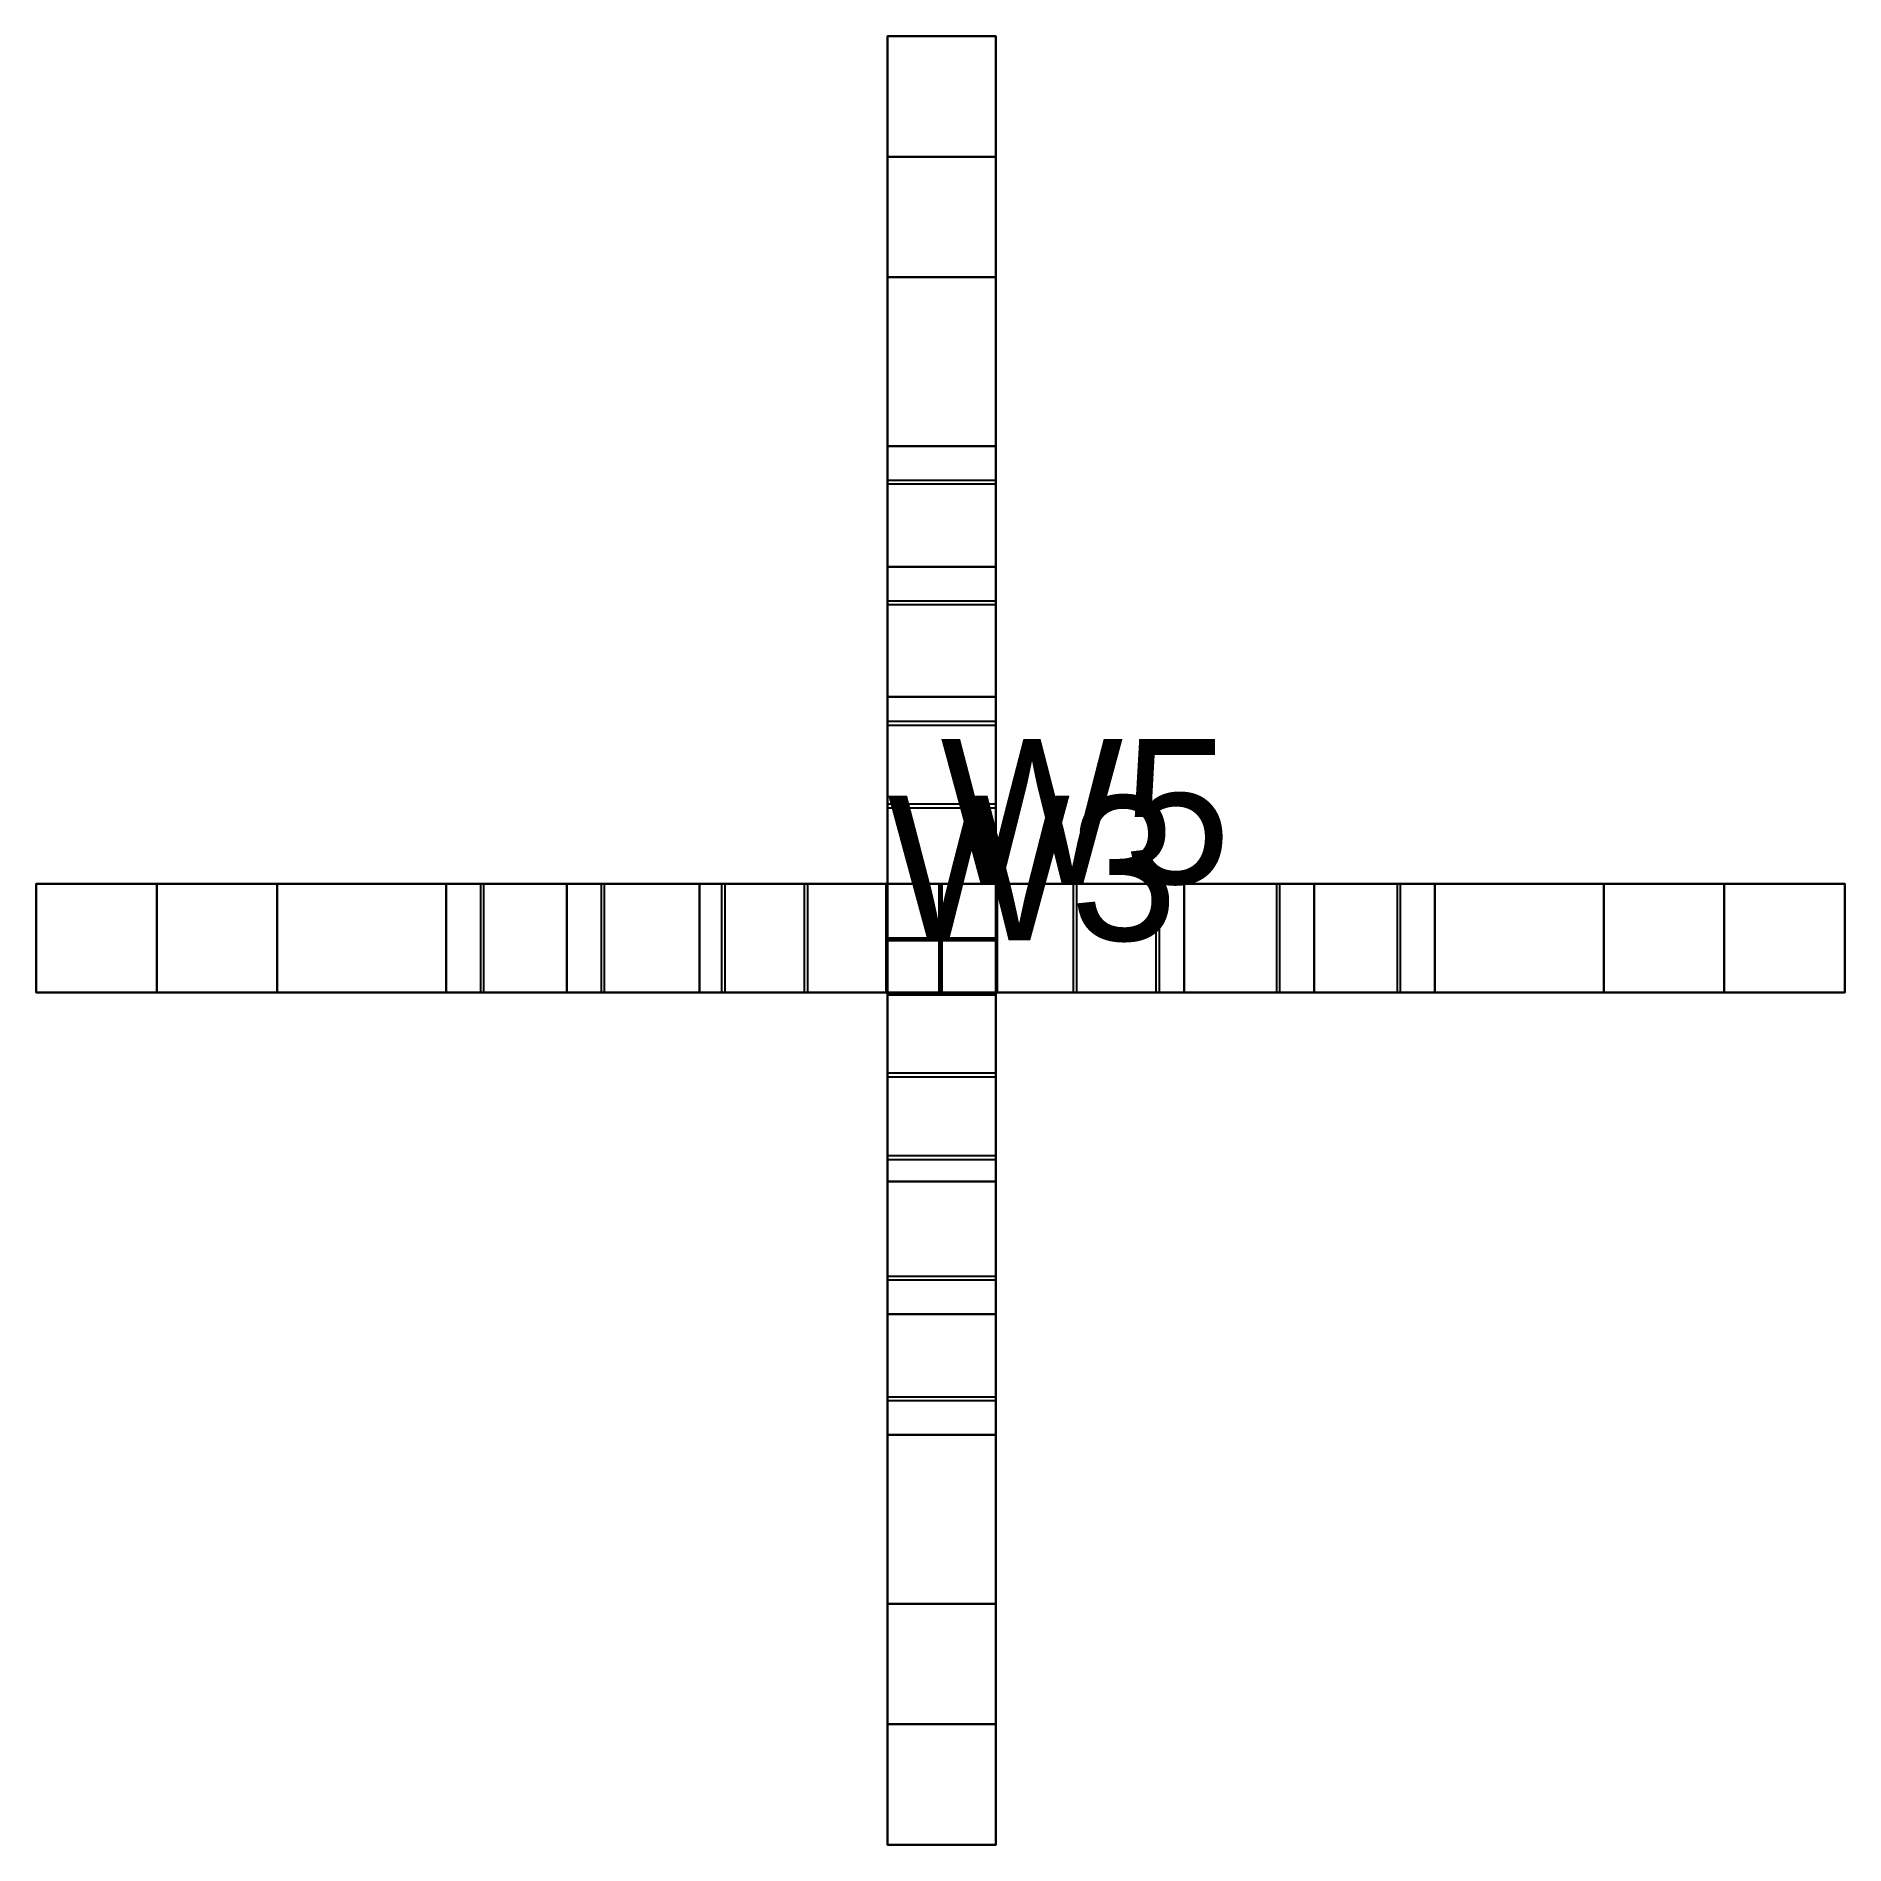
# Model space of a CAD drawing. Extents: x -750 to 750, y -751 to 749.
import ezdxf

# ---------------------------------------------------------------- set-up
doc = ezdxf.new("R2010")
doc.units = 0
doc.layers.add('W1', color=5, linetype='CONTINUOUS')

msp = doc.modelspace()

# ---------------------------------------------------------------- linework, layer by layer
at = {"layer": 'W1'}
for points in [[(-44.5, 749, 300), (-44.5, 749, 440), (45.5, 749, 440), (45.5, 749, 300)], [(-44.5, 711, 300), (-44.5, 711, 440), (-44.5, 749, 440), (-44.5, 749, 300)], [(-44.5, 1, 300), (-44.5, 749, 300), (45.5, 749, 300), (45.5, 1, 300)], [(-44.5, 1, 338), (-44.5, 749, 338), (-44.5, 749, 300), (-44.5, 1, 300)], [(-44.5, 749, 440), (-44.5, 377.68, 700), (45.5, 377.68, 700), (45.5, 749, 440)], [(-44.5, 727.2, 408.87), (-44.5, 355.89, 668.87), (-44.5, 377.68, 700), (-44.5, 749, 440)], [(45.5, 711, 440), (45.5, 711, 300), (45.5, 749, 300), (45.5, 749, 440)], [(45.5, 749, 338), (45.5, 1, 338), (45.5, 1, 300), (45.5, 749, 300)], [(45.5, 355.89, 668.87), (45.5, 727.2, 408.87), (45.5, 749, 440), (45.5, 377.68, 700)], [(-44.5, 649, 700), (-44.5, 649, 840), (45.5, 649, 840), (45.5, 649, 700)], [(-44.5, 611, 700), (-44.5, 611, 840), (-44.5, 649, 840), (-44.5, 649, 700)], [(-44.5, 649, 840), (-44.5, 277.68, 1100), (45.5, 277.68, 1100), (45.5, 649, 840)], [(-44.5, 627.2, 808.87), (-44.5, 255.89, 1068.87), (-44.5, 277.68, 1100), (-44.5, 649, 840)], [(-44.5, 46, 700), (-44.5, 649, 700), (45.5, 649, 700), (45.5, 46, 700)], [(-44.5, 46, 738), (-44.5, 649, 738), (-44.5, 649, 700), (-44.5, 46, 700)], [(45.5, 611, 840), (45.5, 611, 700), (45.5, 649, 700), (45.5, 649, 840)], [(45.5, 255.89, 1068.87), (45.5, 627.2, 808.87), (45.5, 649, 840), (45.5, 277.68, 1100)], [(45.5, 649, 738), (45.5, 46, 738), (45.5, 46, 700), (45.5, 649, 700)], [(-44.5, 46, 1100), (-44.5, 549, 1100), (45.5, 549, 1100), (45.5, 46, 1100)], [(-44.5, 46, 1138), (-44.5, 549, 1138), (-44.5, 549, 1100), (-44.5, 46, 1100)], [(-44.5, 549, 1100), (-44.5, 549, 1240), (45.5, 549, 1240), (45.5, 549, 1100)], [(-44.5, 511, 1100), (-44.5, 511, 1240), (-44.5, 549, 1240), (-44.5, 549, 1100)], [(-44.5, 549, 1240), (-44.5, 177.68, 1500), (45.5, 177.68, 1500), (45.5, 549, 1240)], [(-44.5, 527.2, 1208.87), (-44.5, 155.89, 1468.87), (-44.5, 177.68, 1500), (-44.5, 549, 1240)], [(45.5, 549, 1138), (45.5, 46, 1138), (45.5, 46, 1100), (45.5, 549, 1100)], [(45.5, 511, 1240), (45.5, 511, 1100), (45.5, 549, 1100), (45.5, 549, 1240)], [(45.5, 155.89, 1468.87), (45.5, 527.2, 1208.87), (45.5, 549, 1240), (45.5, 177.68, 1500)], [(-44.5, 46, 1500), (-44.5, 409, 1500), (45.5, 409, 1500), (45.5, 46, 1500)], [(-44.5, 46, 1538), (-44.5, 409, 1538), (-44.5, 409, 1500), (-44.5, 46, 1500)], [(-44.5, 409, 1640), (-44.5, 109.09, 1850), (45.5, 109.09, 1850), (45.5, 409, 1640)], [(-44.5, 387.2, 1608.87), (-44.5, 87.29, 1818.87), (-44.5, 109.09, 1850), (-44.5, 409, 1640)], [(-44.5, 409, 1500), (-44.5, 409, 1640), (45.5, 409, 1640), (45.5, 409, 1500)], [(-44.5, 371, 1500), (-44.5, 371, 1640), (-44.5, 409, 1640), (-44.5, 409, 1500)], [(45.5, 409, 1538), (45.5, 46, 1538), (45.5, 46, 1500), (45.5, 409, 1500)], [(45.5, 87.29, 1818.87), (45.5, 387.2, 1608.87), (45.5, 409, 1640), (45.5, 109.09, 1850)], [(45.5, 371, 1640), (45.5, 371, 1500), (45.5, 409, 1500), (45.5, 409, 1640)], [(-44.5, 380.54, 698), (-44.5, -382.54, 698), (45.5, -382.54, 698), (45.5, 380.54, 698)], [(-44.5, 380.54, 660), (-44.5, -382.54, 660), (-44.5, -382.54, 698), (-44.5, 380.54, 698)], [(45.5, -382.54, 660), (45.5, 380.54, 660), (45.5, 380.54, 698), (45.5, -382.54, 698)], [(-44.5, 46, 1850), (-44.5, 309, 1850), (45.5, 309, 1850), (45.5, 46, 1850)], [(-44.5, 46, 1888), (-44.5, 309, 1888), (-44.5, 309, 1850), (-44.5, 46, 1850)], [(-44.5, 309, 1850), (-44.5, 309, 1989.73), (45.5, 309, 1989.73), (45.5, 309, 1850)], [(-44.5, 271, 1850), (-44.5, 271, 1989.73), (-44.5, 309, 1989.73), (-44.5, 309, 1850)], [(-44.5, 309, 1989.73), (-44.5, 46, 2173.89), (45.5, 46, 2173.89), (45.5, 309, 1989.73)], [(-44.5, 287.2, 1958.61), (-44.5, 24.2, 2142.76), (-44.5, 46, 2173.89), (-44.5, 309, 1989.73)], [(45.5, 309, 1888), (45.5, 46, 1888), (45.5, 46, 1850), (45.5, 309, 1850)], [(45.5, 271, 1989.73), (45.5, 271, 1850), (45.5, 309, 1850), (45.5, 309, 1989.73)], [(45.5, 24.2, 2142.76), (45.5, 287.2, 1958.61), (45.5, 309, 1989.73), (45.5, 46, 2173.89)], [(-44.5, 280.54, 1098), (-44.5, 46, 1098), (45.5, 46, 1098), (45.5, 280.54, 1098)], [(-44.5, 280.54, 1060), (-44.5, 46, 1060), (-44.5, 46, 1098), (-44.5, 280.54, 1098)], [(45.5, 46, 1060), (45.5, 280.54, 1060), (45.5, 280.54, 1098), (45.5, 46, 1098)], [(-44.5, -201), (-44.5, 201), (45.5, 201), (45.5, -201)], [(-44.5, -201, 38), (-44.5, 201, 38), (-44.5, 201), (-44.5, -201)], [(-44.5, 201, 298), (-44.5, 1, 298), (45.5, 1, 298), (45.5, 201, 298)], [(-44.5, 201, 260), (-44.5, 1, 260), (-44.5, 1, 298), (-44.5, 201, 298)], [(-44.5, 201), (-44.5, 201, 300), (45.5, 201, 300), (45.5, 201)], [(-44.5, 163), (-44.5, 163, 300), (-44.5, 201, 300), (-44.5, 201)], [(45.5, 201, 38), (45.5, -201, 38), (45.5, -201), (45.5, 201)], [(45.5, 1, 260), (45.5, 201, 260), (45.5, 201, 298), (45.5, 1, 298)], [(45.5, 163, 300), (45.5, 163), (45.5, 201), (45.5, 201, 300)], [(-44.5, 180.54, 1498), (-44.5, 46, 1498), (45.5, 46, 1498), (45.5, 180.54, 1498)], [(-44.5, 180.54, 1460), (-44.5, 46, 1460), (-44.5, 46, 1498), (-44.5, 180.54, 1498)], [(45.5, 46, 1460), (45.5, 180.54, 1460), (45.5, 180.54, 1498), (45.5, 46, 1498)], [(-44.5, 111.95, 1848), (-44.5, 46, 1848), (45.5, 46, 1848), (45.5, 111.95, 1848)], [(-44.5, 111.95, 1810), (-44.5, 46, 1810), (-44.5, 46, 1848), (-44.5, 111.95, 1848)], [(45.5, 46, 1810), (45.5, 111.95, 1810), (45.5, 111.95, 1848), (45.5, 46, 1848)], [(-44.5, 84, 2173.89), (-44.5, 84, 698), (-44.5, 46, 698), (-44.5, 46, 2173.89)], [(45.5, 84, 698), (45.5, 84, 2173.89), (45.5, 46, 2173.89), (45.5, 46, 698)], [(-750.5, 46, 440), (-750.5, 46, 300), (-750.5, -44, 300), (-750.5, -44, 440)], [(-712.5, 46, 440), (-712.5, 46, 300), (-750.5, 46, 300), (-750.5, 46, 440)], [(-750.5, 46, 300), (-45.5, 46, 300), (-45.5, -44, 300), (-750.5, -44, 300)], [(-750.5, 46, 338), (-45.5, 46, 338), (-45.5, 46, 300), (-750.5, 46, 300)], [(-379.18, 46, 700), (-750.5, 46, 440), (-750.5, -44, 440), (-379.18, -44, 700)], [(-357.39, 46, 668.87), (-728.7, 46, 408.87), (-750.5, 46, 440), (-379.18, 46, 700)], [(-650.5, 46, 700), (649.5, 46, 700), (649.5, -44, 700), (-650.5, -44, 700)], [(-650.5, 46, 738), (649.5, 46, 738), (649.5, 46, 700), (-650.5, 46, 700)], [(-650.5, 46, 840), (-650.5, 46, 700), (-650.5, -44, 700), (-650.5, -44, 840)], [(-612.5, 46, 840), (-612.5, 46, 700), (-650.5, 46, 700), (-650.5, 46, 840)], [(-279.18, 46, 1100), (-650.5, 46, 840), (-650.5, -44, 840), (-279.18, -44, 1100)], [(-257.39, 46, 1068.87), (-628.7, 46, 808.87), (-650.5, 46, 840), (-279.18, 46, 1100)], [(-550.5, 46, 1100), (-1.5, 46, 1100), (-1.5, -44, 1100), (-550.5, -44, 1100)], [(-550.5, 46, 1138), (-1.5, 46, 1138), (-1.5, 46, 1100), (-550.5, 46, 1100)], [(-550.5, 46, 1240), (-550.5, 46, 1100), (-550.5, -44, 1100), (-550.5, -44, 1240)], [(-512.5, 46, 1240), (-512.5, 46, 1100), (-550.5, 46, 1100), (-550.5, 46, 1240)], [(-179.18, 46, 1500), (-550.5, 46, 1240), (-550.5, -44, 1240), (-179.18, -44, 1500)], [(-157.39, 46, 1468.87), (-528.7, 46, 1208.87), (-550.5, 46, 1240), (-179.18, 46, 1500)], [(-410.5, 46, 1500), (-1.5, 46, 1500), (-1.5, -44, 1500), (-410.5, -44, 1500)], [(-410.5, 46, 1538), (-1.5, 46, 1538), (-1.5, 46, 1500), (-410.5, 46, 1500)], [(-110.59, 46, 1850), (-410.5, 46, 1640), (-410.5, -44, 1640), (-110.59, -44, 1850)], [(-88.79, 46, 1818.87), (-388.7, 46, 1608.87), (-410.5, 46, 1640), (-110.59, 46, 1850)], [(-410.5, 46, 1640), (-410.5, 46, 1500), (-410.5, -44, 1500), (-410.5, -44, 1640)], [(-372.5, 46, 1640), (-372.5, 46, 1500), (-410.5, 46, 1500), (-410.5, 46, 1640)], [(-45.5, 46, 698), (-382.04, 46, 698), (-382.04, -44, 698), (-45.5, -44, 698)], [(-45.5, 46, 660), (-382.04, 46, 660), (-382.04, 46, 698), (-45.5, 46, 698)], [(-310.5, 46, 1850), (-1.5, 46, 1850), (-1.5, -44, 1850), (-310.5, -44, 1850)], [(-310.5, 46, 1888), (-1.5, 46, 1888), (-1.5, 46, 1850), (-310.5, 46, 1850)], [(-310.5, 46, 1990.2), (-310.5, 46, 1850), (-310.5, -44, 1850), (-310.5, -44, 1990.2)], [(-272.5, 46, 1990.2), (-272.5, 46, 1850), (-310.5, 46, 1850), (-310.5, 46, 1990.2)], [(-0.83, 46, 2207.03), (-310.5, 46, 1990.2), (-310.5, -44, 1990.2), (-0.83, -44, 2207.03)], [(20.96, 46, 2175.9), (-288.7, 46, 1959.07), (-310.5, 46, 1990.2), (-0.83, 46, 2207.03)], [(-1.5, 46, 1098), (-282.04, 46, 1098), (-282.04, -44, 1098), (-1.5, -44, 1098)], [(-1.5, 46, 1060), (-282.04, 46, 1060), (-282.04, 46, 1098), (-1.5, 46, 1098)], [(-200.5, 46), (-45.5, 46), (-45.5, -44), (-200.5, -44)], [(-200.5, 46, 38), (-45.5, 46, 38), (-45.5, 46), (-200.5, 46)], [(-45.5, 46, 298), (-200.5, 46, 298), (-200.5, -44, 298), (-45.5, -44, 298)], [(-45.5, 46, 260), (-200.5, 46, 260), (-200.5, 46, 298), (-45.5, 46, 298)], [(-200.5, 46, 300), (-200.5, 46), (-200.5, -44), (-200.5, -44, 300)], [(-162.5, 46, 300), (-162.5, 46), (-200.5, 46), (-200.5, 46, 300)], [(-1.5, 46, 1498), (-182.04, 46, 1498), (-182.04, -44, 1498), (-1.5, -44, 1498)], [(-1.5, 46, 1460), (-182.04, 46, 1460), (-182.04, 46, 1498), (-1.5, 46, 1498)], [(-1.5, 46, 1848), (-113.45, 46, 1848), (-113.45, -44, 1848), (-1.5, -44, 1848)], [(-1.5, 46, 1810), (-113.45, 46, 1810), (-113.45, 46, 1848), (-1.5, 46, 1848)], [(-83.5, 46), (-83.5, 46, 700), (-45.5, 46, 700), (-45.5, 46)], [(-45.5, 46), (-45.5, 46, 700), (-45.5, -44, 700), (-45.5, -44)], [(-44.5, 46, 2173.89), (-44.5, 46, 698), (45.5, 46, 698), (45.5, 46, 2173.89)], [(-39.5, 46, 700), (-39.5, 46, 2206.57), (-1.5, 46, 2206.57), (-1.5, 46, 700)], [(287.7, 46, 1958.61), (-22.63, 46, 2175.9), (-0.83, 46, 2207.03), (309.5, 46, 1989.73)], [(-1.5, 46, 700), (-1.5, 46, 2206.57), (-1.5, -44, 2206.57), (-1.5, -44, 700)], [(309.5, 46, 1989.73), (-0.83, 46, 2207.03), (-0.83, -44, 2207.03), (309.5, -44, 1989.73)], [(0.5, 46, 2206.1), (0.5, 46, 700), (0.5, -44, 700), (0.5, -44, 2206.1)], [(38.5, 46, 2206.1), (38.5, 46, 700), (0.5, 46, 700), (0.5, 46, 2206.1)], [(0.5, 46, 1100), (549.5, 46, 1100), (549.5, -44, 1100), (0.5, -44, 1100)], [(0.5, 46, 1138), (549.5, 46, 1138), (549.5, 46, 1100), (0.5, 46, 1100)], [(281.04, 46, 1098), (0.5, 46, 1098), (0.5, -44, 1098), (281.04, -44, 1098)], [(281.04, 46, 1060), (0.5, 46, 1060), (0.5, 46, 1098), (281.04, 46, 1098)], [(0.5, 46, 1500), (409.5, 46, 1500), (409.5, -44, 1500), (0.5, -44, 1500)], [(0.5, 46, 1538), (409.5, 46, 1538), (409.5, 46, 1500), (0.5, 46, 1500)], [(181.04, 46, 1498), (0.5, 46, 1498), (0.5, -44, 1498), (181.04, -44, 1498)], [(181.04, 46, 1460), (0.5, 46, 1460), (0.5, 46, 1498), (181.04, 46, 1498)], [(0.5, 46, 1850), (309.5, 46, 1850), (309.5, -44, 1850), (0.5, -44, 1850)], [(0.5, 46, 1888), (309.5, 46, 1888), (309.5, 46, 1850), (0.5, 46, 1850)], [(112.45, 46, 1848), (0.5, 46, 1848), (0.5, -44, 1848), (112.45, -44, 1848)], [(112.45, 46, 1810), (0.5, 46, 1810), (0.5, 46, 1848), (112.45, 46, 1848)], [(46.5, 46, 300), (749.5, 46, 300), (749.5, -44, 300), (46.5, -44, 300)], [(46.5, 46, 338), (749.5, 46, 338), (749.5, 46, 300), (46.5, 46, 300)], [(201.5, 46, 298), (46.5, 46, 298), (46.5, -44, 298), (201.5, -44, 298)], [(201.5, 46, 260), (46.5, 46, 260), (46.5, 46, 298), (201.5, 46, 298)], [(381.04, 46, 698), (46.5, 46, 698), (46.5, -44, 698), (381.04, -44, 698)], [(381.04, 46, 660), (46.5, 46, 660), (46.5, 46, 698), (381.04, 46, 698)], [(46.5, 46, 700), (46.5, 46), (46.5, -44), (46.5, -44, 700)], [(84.5, 46, 700), (84.5, 46), (46.5, 46), (46.5, 46, 700)], [(46.5, 46), (201.5, 46), (201.5, -44), (46.5, -44)], [(46.5, 46, 38), (201.5, 46, 38), (201.5, 46), (46.5, 46)], [(387.7, 46, 1608.87), (87.79, 46, 1818.87), (109.59, 46, 1850), (409.5, 46, 1640)], [(409.5, 46, 1640), (109.59, 46, 1850), (109.59, -44, 1850), (409.5, -44, 1640)], [(527.7, 46, 1208.87), (156.39, 46, 1468.87), (178.18, 46, 1500), (549.5, 46, 1240)], [(163.5, 46), (163.5, 46, 300), (201.5, 46, 300), (201.5, 46)], [(549.5, 46, 1240), (178.18, 46, 1500), (178.18, -44, 1500), (549.5, -44, 1240)], [(201.5, 46), (201.5, 46, 300), (201.5, -44, 300), (201.5, -44)], [(627.7, 46, 808.87), (256.39, 46, 1068.87), (278.18, 46, 1100), (649.5, 46, 840)], [(271.5, 46, 1850), (271.5, 46, 1989.73), (309.5, 46, 1989.73), (309.5, 46, 1850)], [(649.5, 46, 840), (278.18, 46, 1100), (278.18, -44, 1100), (649.5, -44, 840)], [(309.5, 46, 1850), (309.5, 46, 1989.73), (309.5, -44, 1989.73), (309.5, -44, 1850)], [(727.7, 46, 408.87), (356.39, 46, 668.87), (378.18, 46, 700), (749.5, 46, 440)], [(371.5, 46, 1500), (371.5, 46, 1640), (409.5, 46, 1640), (409.5, 46, 1500)], [(749.5, 46, 440), (378.18, 46, 700), (378.18, -44, 700), (749.5, -44, 440)], [(409.5, 46, 1500), (409.5, 46, 1640), (409.5, -44, 1640), (409.5, -44, 1500)], [(511.5, 46, 1100), (511.5, 46, 1240), (549.5, 46, 1240), (549.5, 46, 1100)], [(549.5, 46, 1100), (549.5, 46, 1240), (549.5, -44, 1240), (549.5, -44, 1100)], [(611.5, 46, 700), (611.5, 46, 840), (649.5, 46, 840), (649.5, 46, 700)], [(649.5, 46, 700), (649.5, 46, 840), (649.5, -44, 840), (649.5, -44, 700)], [(711.5, 46, 300), (711.5, 46, 440), (749.5, 46, 440), (749.5, 46, 300)], [(749.5, 46, 300), (749.5, 46, 440), (749.5, -44, 440), (749.5, -44, 300)], [(-44.5, 39, 698), (-44.5, 39), (-44.5, 1), (-44.5, 1, 698)], [(45.5, 39), (45.5, 39, 698), (45.5, 1, 698), (45.5, 1)], [(-44.5, 1, 698), (-44.5, 1), (45.5, 1), (45.5, 1, 698)], [(-44.5, -1), (-44.5, -1, 698), (45.5, -1, 698), (45.5, -1)], [(-44.5, -39), (-44.5, -39, 698), (-44.5, -1, 698), (-44.5, -1)], [(-44.5, -751, 300), (-44.5, -1, 300), (45.5, -1, 300), (45.5, -751, 300)], [(-44.5, -751, 338), (-44.5, -1, 338), (-44.5, -1, 300), (-44.5, -751, 300)], [(-44.5, -1, 298), (-44.5, -201, 298), (45.5, -201, 298), (45.5, -1, 298)], [(-44.5, -1, 260), (-44.5, -201, 260), (-44.5, -201, 298), (-44.5, -1, 298)], [(45.5, -39, 698), (45.5, -39), (45.5, -1), (45.5, -1, 698)], [(45.5, -1, 338), (45.5, -751, 338), (45.5, -751, 300), (45.5, -1, 300)], [(45.5, -201, 260), (45.5, -1, 260), (45.5, -1, 298), (45.5, -201, 298)], [(-44.5, -24.2, 2144.63), (-44.5, -289.2, 1959.07), (-44.5, -311, 1990.2), (-44.5, -46, 2175.76)], [(45.5, -289.2, 1959.07), (45.5, -24.2, 2144.63), (45.5, -46, 2175.76), (45.5, -311, 1990.2)], [(-712.5, -44, 300), (-712.5, -44, 440), (-750.5, -44, 440), (-750.5, -44, 300)], [(-45.5, -44, 338), (-750.5, -44, 338), (-750.5, -44, 300), (-45.5, -44, 300)], [(-728.7, -44, 408.87), (-357.39, -44, 668.87), (-379.18, -44, 700), (-750.5, -44, 440)], [(649.5, -44, 738), (-650.5, -44, 738), (-650.5, -44, 700), (649.5, -44, 700)], [(-612.5, -44, 700), (-612.5, -44, 840), (-650.5, -44, 840), (-650.5, -44, 700)], [(-628.7, -44, 808.87), (-257.39, -44, 1068.87), (-279.18, -44, 1100), (-650.5, -44, 840)], [(-1.5, -44, 1138), (-550.5, -44, 1138), (-550.5, -44, 1100), (-1.5, -44, 1100)], [(-512.5, -44, 1100), (-512.5, -44, 1240), (-550.5, -44, 1240), (-550.5, -44, 1100)], [(-528.7, -44, 1208.87), (-157.39, -44, 1468.87), (-179.18, -44, 1500), (-550.5, -44, 1240)], [(-1.5, -44, 1538), (-410.5, -44, 1538), (-410.5, -44, 1500), (-1.5, -44, 1500)], [(-388.7, -44, 1608.87), (-88.79, -44, 1818.87), (-110.59, -44, 1850), (-410.5, -44, 1640)], [(-372.5, -44, 1500), (-372.5, -44, 1640), (-410.5, -44, 1640), (-410.5, -44, 1500)], [(-382.04, -44, 660), (-45.5, -44, 660), (-45.5, -44, 698), (-382.04, -44, 698)], [(-1.5, -44, 1888), (-310.5, -44, 1888), (-310.5, -44, 1850), (-1.5, -44, 1850)], [(-272.5, -44, 1850), (-272.5, -44, 1990.2), (-310.5, -44, 1990.2), (-310.5, -44, 1850)], [(-288.7, -44, 1959.07), (20.96, -44, 2175.9), (-0.83, -44, 2207.03), (-310.5, -44, 1990.2)], [(-282.04, -44, 1060), (-1.5, -44, 1060), (-1.5, -44, 1098), (-282.04, -44, 1098)], [(-45.5, -44, 38), (-200.5, -44, 38), (-200.5, -44), (-45.5, -44)], [(-200.5, -44, 260), (-45.5, -44, 260), (-45.5, -44, 298), (-200.5, -44, 298)], [(-162.5, -44), (-162.5, -44, 300), (-200.5, -44, 300), (-200.5, -44)], [(-182.04, -44, 1460), (-1.5, -44, 1460), (-1.5, -44, 1498), (-182.04, -44, 1498)], [(-113.45, -44, 1810), (-1.5, -44, 1810), (-1.5, -44, 1848), (-113.45, -44, 1848)], [(-83.5, -44, 700), (-83.5, -44), (-45.5, -44), (-45.5, -44, 700)], [(-39.5, -44, 2206.57), (-39.5, -44, 700), (-1.5, -44, 700), (-1.5, -44, 2206.57)], [(-22.63, -44, 2175.9), (287.7, -44, 1958.61), (309.5, -44, 1989.73), (-0.83, -44, 2207.03)], [(38.5, -44, 700), (38.5, -44, 2206.1), (0.5, -44, 2206.1), (0.5, -44, 700)], [(549.5, -44, 1138), (0.5, -44, 1138), (0.5, -44, 1100), (549.5, -44, 1100)], [(0.5, -44, 1060), (281.04, -44, 1060), (281.04, -44, 1098), (0.5, -44, 1098)], [(409.5, -44, 1538), (0.5, -44, 1538), (0.5, -44, 1500), (409.5, -44, 1500)], [(0.5, -44, 1460), (181.04, -44, 1460), (181.04, -44, 1498), (0.5, -44, 1498)], [(309.5, -44, 1888), (0.5, -44, 1888), (0.5, -44, 1850), (309.5, -44, 1850)], [(0.5, -44, 1810), (112.45, -44, 1810), (112.45, -44, 1848), (0.5, -44, 1848)], [(749.5, -44, 338), (46.5, -44, 338), (46.5, -44, 300), (749.5, -44, 300)], [(46.5, -44, 260), (201.5, -44, 260), (201.5, -44, 298), (46.5, -44, 298)], [(46.5, -44, 660), (381.04, -44, 660), (381.04, -44, 698), (46.5, -44, 698)], [(84.5, -44), (84.5, -44, 700), (46.5, -44, 700), (46.5, -44)], [(201.5, -44, 38), (46.5, -44, 38), (46.5, -44), (201.5, -44)], [(87.79, -44, 1818.87), (387.7, -44, 1608.87), (409.5, -44, 1640), (109.59, -44, 1850)], [(156.39, -44, 1468.87), (527.7, -44, 1208.87), (549.5, -44, 1240), (178.18, -44, 1500)], [(163.5, -44, 300), (163.5, -44), (201.5, -44), (201.5, -44, 300)], [(256.39, -44, 1068.87), (627.7, -44, 808.87), (649.5, -44, 840), (278.18, -44, 1100)], [(271.5, -44, 1989.73), (271.5, -44, 1850), (309.5, -44, 1850), (309.5, -44, 1989.73)], [(356.39, -44, 668.87), (727.7, -44, 408.87), (749.5, -44, 440), (378.18, -44, 700)], [(371.5, -44, 1640), (371.5, -44, 1500), (409.5, -44, 1500), (409.5, -44, 1640)], [(511.5, -44, 1240), (511.5, -44, 1100), (549.5, -44, 1100), (549.5, -44, 1240)], [(611.5, -44, 840), (611.5, -44, 700), (649.5, -44, 700), (649.5, -44, 840)], [(711.5, -44, 440), (711.5, -44, 300), (749.5, -44, 300), (749.5, -44, 440)], [(-44.5, -651, 700), (-44.5, -46, 700), (45.5, -46, 700), (45.5, -651, 700)], [(-44.5, -651, 738), (-44.5, -46, 738), (-44.5, -46, 700), (-44.5, -651, 700)], [(-44.5, -551, 1100), (-44.5, -46, 1100), (45.5, -46, 1100), (45.5, -551, 1100)], [(-44.5, -551, 1138), (-44.5, -46, 1138), (-44.5, -46, 1100), (-44.5, -551, 1100)], [(-44.5, -46, 1098), (-44.5, -282.54, 1098), (45.5, -282.54, 1098), (45.5, -46, 1098)], [(-44.5, -46, 1060), (-44.5, -282.54, 1060), (-44.5, -282.54, 1098), (-44.5, -46, 1098)], [(-44.5, -411, 1500), (-44.5, -46, 1500), (45.5, -46, 1500), (45.5, -411, 1500)], [(-44.5, -411, 1538), (-44.5, -46, 1538), (-44.5, -46, 1500), (-44.5, -411, 1500)], [(-44.5, -46, 1498), (-44.5, -182.54, 1498), (45.5, -182.54, 1498), (45.5, -46, 1498)], [(-44.5, -46, 1460), (-44.5, -182.54, 1460), (-44.5, -182.54, 1498), (-44.5, -46, 1498)], [(-44.5, -311, 1850), (-44.5, -46, 1850), (45.5, -46, 1850), (45.5, -311, 1850)], [(-44.5, -311, 1888), (-44.5, -46, 1888), (-44.5, -46, 1850), (-44.5, -311, 1850)], [(-44.5, -46, 1848), (-44.5, -113.95, 1848), (45.5, -113.95, 1848), (45.5, -46, 1848)], [(-44.5, -46, 1810), (-44.5, -113.95, 1810), (-44.5, -113.95, 1848), (-44.5, -46, 1848)], [(-44.5, -46, 2175.76), (-44.5, -311, 1990.2), (45.5, -311, 1990.2), (45.5, -46, 2175.76)], [(-44.5, -46, 698), (-44.5, -46, 2175.76), (45.5, -46, 2175.76), (45.5, -46, 698)], [(-44.5, -84, 698), (-44.5, -84, 2175.76), (-44.5, -46, 2175.76), (-44.5, -46, 698)], [(45.5, -46, 738), (45.5, -651, 738), (45.5, -651, 700), (45.5, -46, 700)], [(45.5, -46, 1138), (45.5, -551, 1138), (45.5, -551, 1100), (45.5, -46, 1100)], [(45.5, -282.54, 1060), (45.5, -46, 1060), (45.5, -46, 1098), (45.5, -282.54, 1098)], [(45.5, -46, 1538), (45.5, -411, 1538), (45.5, -411, 1500), (45.5, -46, 1500)], [(45.5, -182.54, 1460), (45.5, -46, 1460), (45.5, -46, 1498), (45.5, -182.54, 1498)], [(45.5, -46, 1888), (45.5, -311, 1888), (45.5, -311, 1850), (45.5, -46, 1850)], [(45.5, -113.95, 1810), (45.5, -46, 1810), (45.5, -46, 1848), (45.5, -113.95, 1848)], [(45.5, -84, 2175.76), (45.5, -84, 698), (45.5, -46, 698), (45.5, -46, 2175.76)], [(-44.5, -89.29, 1818.87), (-44.5, -389.2, 1608.87), (-44.5, -411, 1640), (-44.5, -111.09, 1850)], [(45.5, -389.2, 1608.87), (45.5, -89.29, 1818.87), (45.5, -111.09, 1850), (45.5, -411, 1640)], [(-44.5, -111.09, 1850), (-44.5, -411, 1640), (45.5, -411, 1640), (45.5, -111.09, 1850)], [(-44.5, -157.89, 1468.87), (-44.5, -529.2, 1208.87), (-44.5, -551, 1240), (-44.5, -179.68, 1500)], [(-44.5, -163, 300), (-44.5, -163), (-44.5, -201), (-44.5, -201, 300)], [(45.5, -529.2, 1208.87), (45.5, -157.89, 1468.87), (45.5, -179.68, 1500), (45.5, -551, 1240)], [(45.5, -163), (45.5, -163, 300), (45.5, -201, 300), (45.5, -201)], [(-44.5, -179.68, 1500), (-44.5, -551, 1240), (45.5, -551, 1240), (45.5, -179.68, 1500)], [(-44.5, -201, 300), (-44.5, -201), (45.5, -201), (45.5, -201, 300)], [(-44.5, -257.89, 1068.87), (-44.5, -629.2, 808.87), (-44.5, -651, 840), (-44.5, -279.68, 1100)], [(45.5, -629.2, 808.87), (45.5, -257.89, 1068.87), (45.5, -279.68, 1100), (45.5, -651, 840)], [(-44.5, -273, 1990.2), (-44.5, -273, 1850), (-44.5, -311, 1850), (-44.5, -311, 1990.2)], [(-44.5, -279.68, 1100), (-44.5, -651, 840), (45.5, -651, 840), (45.5, -279.68, 1100)], [(45.5, -273, 1850), (45.5, -273, 1990.2), (45.5, -311, 1990.2), (45.5, -311, 1850)], [(-44.5, -311, 1990.2), (-44.5, -311, 1850), (45.5, -311, 1850), (45.5, -311, 1990.2)], [(-44.5, -357.89, 668.87), (-44.5, -729.2, 408.87), (-44.5, -751, 440), (-44.5, -379.68, 700)], [(45.5, -729.2, 408.87), (45.5, -357.89, 668.87), (45.5, -379.68, 700), (45.5, -751, 440)], [(-44.5, -373, 1640), (-44.5, -373, 1500), (-44.5, -411, 1500), (-44.5, -411, 1640)], [(45.5, -373, 1500), (45.5, -373, 1640), (45.5, -411, 1640), (45.5, -411, 1500)], [(-44.5, -379.68, 700), (-44.5, -751, 440), (45.5, -751, 440), (45.5, -379.68, 700)], [(-44.5, -411, 1640), (-44.5, -411, 1500), (45.5, -411, 1500), (45.5, -411, 1640)], [(-44.5, -513, 1240), (-44.5, -513, 1100), (-44.5, -551, 1100), (-44.5, -551, 1240)], [(45.5, -513, 1100), (45.5, -513, 1240), (45.5, -551, 1240), (45.5, -551, 1100)], [(-44.5, -551, 1240), (-44.5, -551, 1100), (45.5, -551, 1100), (45.5, -551, 1240)], [(-44.5, -613, 840), (-44.5, -613, 700), (-44.5, -651, 700), (-44.5, -651, 840)], [(45.5, -613, 700), (45.5, -613, 840), (45.5, -651, 840), (45.5, -651, 700)], [(-44.5, -651, 840), (-44.5, -651, 700), (45.5, -651, 700), (45.5, -651, 840)], [(-44.5, -713, 440), (-44.5, -713, 300), (-44.5, -751, 300), (-44.5, -751, 440)], [(45.5, -713, 300), (45.5, -713, 440), (45.5, -751, 440), (45.5, -751, 300)], [(-44.5, -751, 440), (-44.5, -751, 300), (45.5, -751, 300), (45.5, -751, 440)]]:
    msp.add_3dface(points, dxfattribs=at)

# ---------------------------------------------------------------- texts
at = {"layer": 'W1t'}
for s, p in [('W5', (-0.5, 46, 2200)), ('W3', (-44.5, -1, 2200))]:
    msp.add_text(s, height=120, dxfattribs=at).set_placement(p)

doc.saveas('drawing.dxf')
